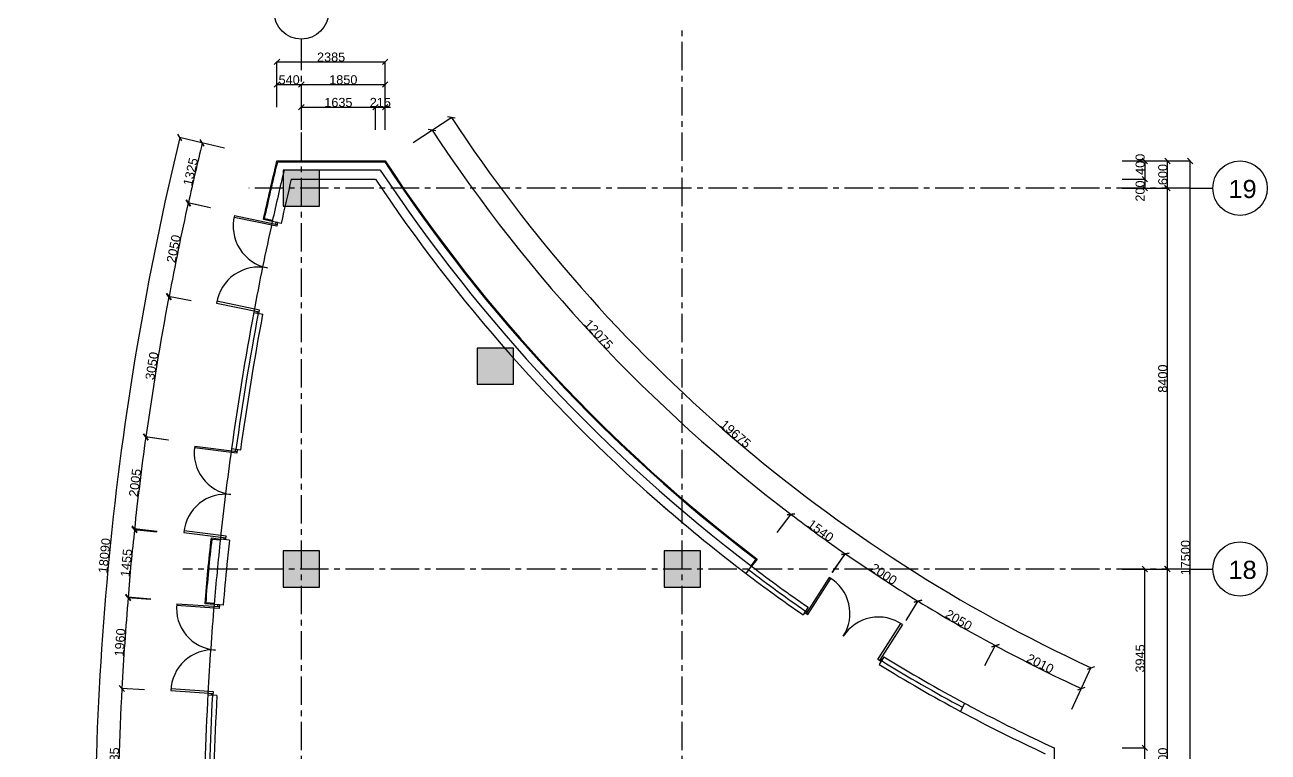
# Model space of a CAD drawing. Header units: inches. Extents: x -47015 to 48746, y -20711 to 28113.
# Drawn here: x -19599 to 7817, y -4452 to 11589 of the extents above; entities that cross this region are included whole.
import ezdxf

# ---------------------------------------------------------------- set-up
doc = ezdxf.new("R2010")
doc.units = ezdxf.units.IN
doc.header["$MEASUREMENT"] = 0
doc.linetypes.add('CENTER', pattern=[2, 1.25, -0.25, 0.25, -0.25])
for name, color, linetype in [('DIM', 3, 'Continuous'), ('DIM TEXT', 7, 'Continuous'), ('WALL', 255, 'Continuous'), ('WINDOW', 5, 'Continuous'), ('轴线', 10, 'CENTER')]:
    doc.layers.add(name, color=color, linetype=linetype)
doc.styles.get("Standard").update_dxf_attribs({"font": 'arial.ttf'})
doc.dimstyles.new('DIM-200MM', dxfattribs={"dimtxt": 200, "dimasz": 120, "dimexe": 10, "dimexo": 10, "dimgap": 0.7, "dimtad": 1, "dimdec": 0, "dimrnd": 5, "dimzin": 1, "dimdsep": 46, "dimtxsty": 'Standard', "dimblk": 'OBLIQUE', "dimcen": 0.5, "dimdle": 1, "dimclrd": 256, "dimclre": 256, "dimclrt": 7, "dimaunit": 1, "dimadec": 0, "dimazin": 0, "dimtfac": 1, "dimtdec": 0, "dimtix": 1, "dimtmove": 2, "dimatfit": 3, "dimfxl": 0, "dimtolj": 1, "dimtzin": 1, "dimarcsym": 0})

# ---------------------------------------------------------------- blocks, each defined once
blk = doc.blocks.new('南区-墙-1F$0$DOOR_C01')
for p, q in [((-0.48, 0.46), (-0.48, -0.01)), ((-0.46, -0.01), (-0.46, 0.46)), ((0.46, -0.01), (0.46, 0.46)), ((0.48, 0.46), (0.48, -0.01)), ((-0.5, -0.01), (-0.5, 0.01)), ((-0.5, 0.01), (-0.48, 0.01)), ((0.5, 0.01), (0.48, 0.01)), ((0.5, -0.01), (0.5, 0.01)), ((-0.5, -0.01), (-0.46, -0.01)), ((0.5, -0.01), (0.46, -0.01))]:
    blk.add_line(p, q)
for centre, start, end in [((-0.46, 0), 0, 92.4919), ((0.46, 0), 87.5081, 180)]:
    blk.add_arc(centre, 0.46, start, end)
blk = doc.blocks.new('_Oblique')
at = {"color": 0, "linetype": 'ByBlock', "lineweight": -2}
blk.add_line((-0.5, -0.5), (0.5, 0.5), dxfattribs=at)
blk = doc.blocks.new('*D143')
at = {"layer": 'DEFPOINTS', "color": 0, "transparency": 16777216}
for p in [(3098, -4358), (5098, -4358), (-5205, -6513)]:
    blk.add_point(p, dxfattribs=at)
at = {"layer": 'DIM', "lineweight": -2, "transparency": 16777216}
for p, q in [((4598, -4358), (5108, -4358)), ((5098, -6514), (5098, -4357)), ((4598, -6513), (5108, -6513))]:
    blk.add_line(p, q, dxfattribs=at)
at = {"layer": 'DIM', "lineweight": -2, "transparency": 16777216, "xscale": 120, "yscale": 120, "zscale": 120}
for p, rotation in [((5098, -4358), 90), ((5098, -6513), 270)]:
    blk.add_blockref('_Oblique', p, dxfattribs=dict(at, rotation=rotation))
at = {"layer": 'DIM', "color": 7, "transparency": 16777216, "insert": (4995, -5435), "char_height": 200, "attachment_point": 5, "rotation": 90}
blk.add_mtext('\\A1;2155', dxfattribs=at)
blk = doc.blocks.new('*D144')
at = {"layer": 'DEFPOINTS', "color": 0, "transparency": 16777216}
for p in [(2250, -413), (5098, -413), (3098, -4358)]:
    blk.add_point(p, dxfattribs=at)
at = {"layer": 'DIM', "lineweight": -2, "transparency": 16777216}
for p, q in [((4598, -413), (5108, -413)), ((5098, -4359), (5098, -412)), ((4598, -4358), (5108, -4358))]:
    blk.add_line(p, q, dxfattribs=at)
at = {"layer": 'DIM', "lineweight": -2, "transparency": 16777216, "xscale": 120, "yscale": 120, "zscale": 120}
for p, rotation in [((5098, -413), 90), ((5098, -4358), 270)]:
    blk.add_blockref('_Oblique', p, dxfattribs=dict(at, rotation=rotation))
at = {"layer": 'DIM', "color": 7, "transparency": 16777216, "insert": (4995, -2385), "char_height": 200, "attachment_point": 5, "rotation": 90}
blk.add_mtext('\\A1;3945', dxfattribs=at)
blk = doc.blocks.new('*D145')
at = {"layer": 'DEFPOINTS', "color": 0, "transparency": 16777216}
for p in [(170, -413), (5598, -413), (-5252, -8913)]:
    blk.add_point(p, dxfattribs=at)
at = {"layer": 'DIM', "lineweight": -2, "transparency": 16777216}
for p, q in [((5098, -413), (5608, -413)), ((5598, -8914), (5598, -412)), ((5098, -8913), (5608, -8913))]:
    blk.add_line(p, q, dxfattribs=at)
at = {"layer": 'DIM', "lineweight": -2, "transparency": 16777216, "xscale": 120, "yscale": 120, "zscale": 120}
for p, rotation in [((5598, -413), 90), ((5598, -8913), 270)]:
    blk.add_blockref('_Oblique', p, dxfattribs=dict(at, rotation=rotation))
at = {"layer": 'DIM', "color": 7, "transparency": 16777216, "insert": (5495, -4663), "char_height": 200, "attachment_point": 5, "rotation": 90}
blk.add_mtext('\\A1;8500', dxfattribs=at)
blk = doc.blocks.new('*D146')
at = {"layer": 'DEFPOINTS', "color": 0, "transparency": 16777216}
for p in [(-5102, 7987), (5598, 7987), (-47015, -413)]:
    blk.add_point(p, dxfattribs=at)
at = {"layer": 'DIM', "lineweight": -2, "transparency": 16777216}
for p, q in [((5098, 7987), (5608, 7987)), ((5598, -414), (5598, 7988)), ((5098, -413), (5608, -413))]:
    blk.add_line(p, q, dxfattribs=at)
at = {"layer": 'DIM', "lineweight": -2, "transparency": 16777216, "xscale": 120, "yscale": 120, "zscale": 120}
for p, rotation in [((5598, 7987), 90), ((5598, -413), 270)]:
    blk.add_blockref('_Oblique', p, dxfattribs=dict(at, rotation=rotation))
at = {"layer": 'DIM', "color": 7, "transparency": 16777216, "insert": (5495, 3787), "char_height": 200, "attachment_point": 5, "rotation": 90}
blk.add_mtext('\\A1;8400', dxfattribs=at)
blk = doc.blocks.new('*D149')
at = {"layer": 'DEFPOINTS', "color": 0, "transparency": 16777216}
for p in [(-11653, 8587), (6098, 8587), (-5252, -8913)]:
    blk.add_point(p, dxfattribs=at)
at = {"layer": 'DIM', "lineweight": -2, "transparency": 16777216}
for p, q in [((5598, 8587), (6108, 8587)), ((6098, -8914), (6098, 8588)), ((5598, -8913), (6108, -8913))]:
    blk.add_line(p, q, dxfattribs=at)
at = {"layer": 'DIM', "lineweight": -2, "transparency": 16777216, "xscale": 120, "yscale": 120, "zscale": 120}
for p, rotation in [((6098, 8587), 90), ((6098, -8913), 270)]:
    blk.add_blockref('_Oblique', p, dxfattribs=dict(at, rotation=rotation))
at = {"layer": 'DIM', "color": 7, "transparency": 16777216, "insert": (5995, -163), "char_height": 200, "attachment_point": 5, "rotation": 90}
blk.add_mtext('\\A1;17500', dxfattribs=at)
blk = doc.blocks.new('*D151')
at = {"layer": 'DEFPOINTS', "color": 0, "transparency": 16777216}
for p in [(-12604, 8587), (-12604, 8187), (5098, 8187)]:
    blk.add_point(p, dxfattribs=at)
at = {"layer": 'DIM', "lineweight": -2, "transparency": 16777216}
for p, q in [((4598, 8587), (5108, 8587)), ((5098, 8588), (5098, 8186)), ((4598, 8187), (5108, 8187))]:
    blk.add_line(p, q, dxfattribs=at)
at = {"layer": 'DIM', "lineweight": -2, "transparency": 16777216, "xscale": 120, "yscale": 120, "zscale": 120}
for p, rotation in [((5098, 8587), 90), ((5098, 8187), 270)]:
    blk.add_blockref('_Oblique', p, dxfattribs=dict(at, rotation=rotation))
at = {"layer": 'DIM', "color": 7, "transparency": 16777216, "insert": (4995, 8513), "char_height": 200, "attachment_point": 5, "rotation": 90}
blk.add_mtext('\\A1;400', dxfattribs=at)
blk = doc.blocks.new('*D152')
at = {"layer": 'DEFPOINTS', "color": 0, "transparency": 16777216}
for p in [(-12276, 8187), (-12276, 7987), (5098, 7987)]:
    blk.add_point(p, dxfattribs=at)
at = {"layer": 'DIM', "lineweight": -2, "transparency": 16777216}
for p, q in [((4598, 8187), (5108, 8187)), ((4598, 7987), (5108, 7987)), ((5098, 8188), (5098, 7986))]:
    blk.add_line(p, q, dxfattribs=at)
at = {"layer": 'DIM', "lineweight": -2, "transparency": 16777216, "xscale": 120, "yscale": 120, "zscale": 120}
for p, rotation in [((5098, 8187), 90), ((5098, 7987), 270)]:
    blk.add_blockref('_Oblique', p, dxfattribs=dict(at, rotation=rotation))
at = {"layer": 'DIM', "color": 7, "transparency": 16777216, "insert": (4995, 7924), "char_height": 200, "attachment_point": 5, "rotation": 90}
blk.add_mtext('\\A1;200', dxfattribs=at)
blk = doc.blocks.new('*D153')
at = {"layer": 'DEFPOINTS', "color": 0, "transparency": 16777216}
for p in [(-12331, 8587), (5598, 8587), (-12276, 7987)]:
    blk.add_point(p, dxfattribs=at)
at = {"layer": 'DIM', "lineweight": -2, "transparency": 16777216}
for p, q in [((5098, 8587), (5608, 8587)), ((5598, 7986), (5598, 8588)), ((5098, 7987), (5608, 7987))]:
    blk.add_line(p, q, dxfattribs=at)
at = {"layer": 'DIM', "lineweight": -2, "transparency": 16777216, "xscale": 120, "yscale": 120, "zscale": 120}
for p, rotation in [((5598, 8587), 90), ((5598, 7987), 270)]:
    blk.add_blockref('_Oblique', p, dxfattribs=dict(at, rotation=rotation))
at = {"layer": 'DIM', "color": 7, "transparency": 16777216, "insert": (5495, 8287), "char_height": 200, "attachment_point": 5, "rotation": 90}
blk.add_mtext('\\A1;600', dxfattribs=at)
blk = doc.blocks.new('*D154')
at = {"layer": 'DEFPOINTS', "color": 0, "transparency": 16777216}
for p in [(2380, 7987), (5595, 7987), (-16, -413)]:
    blk.add_point(p, dxfattribs=at)
at = {"layer": 'DIM', "lineweight": -2, "transparency": 16777216}
for p, q in [((5095, 7987), (5605, 7987)), ((5595, -414), (5595, 7988)), ((5095, -413), (5605, -413))]:
    blk.add_line(p, q, dxfattribs=at)
at = {"layer": 'DIM', "lineweight": -2, "transparency": 16777216, "xscale": 120, "yscale": 120, "zscale": 120}
for p, rotation in [((5595, 7987), 90), ((5595, -413), 270)]:
    blk.add_blockref('_Oblique', p, dxfattribs=dict(at, rotation=rotation))
at = {"layer": 'DIM', "color": 7, "transparency": 16777216, "insert": (5493, 3787), "char_height": 200, "attachment_point": 5, "rotation": 90}
blk.add_mtext('\\A1;8400', dxfattribs=at)
blk = doc.blocks.new('*D155')
at = {"layer": 'DEFPOINTS', "color": 0, "transparency": 16777216}
for p in [(-13502, 10274), (-14039, 8587), (-13502, 8587)]:
    blk.add_point(p, dxfattribs=at)
at = {"layer": 'DIM', "lineweight": -2, "transparency": 16777216}
for p, q in [((-14040, 10274), (-13501, 10274)), ((-14039, 9774), (-14039, 10284)), ((-13502, 9774), (-13502, 10284))]:
    blk.add_line(p, q, dxfattribs=at)
at = {"layer": 'DIM', "lineweight": -2, "transparency": 16777216, "xscale": 120, "yscale": 120, "zscale": 120, "rotation": 180}
blk.add_blockref('_Oblique', (-14039, 10274), dxfattribs=at)
at = {"layer": 'DIM', "lineweight": -2, "transparency": 16777216, "xscale": 120, "yscale": 120, "zscale": 120}
blk.add_blockref('_Oblique', (-13502, 10274), dxfattribs=at)
at = {"layer": 'DIM', "color": 7, "transparency": 16777216, "insert": (-13771, 10377), "char_height": 200, "attachment_point": 5}
blk.add_mtext('\\A1;540', dxfattribs=at)
blk = doc.blocks.new('*D156')
at = {"layer": 'DEFPOINTS', "color": 0, "transparency": 16777216}
for p in [(-11868, 9774), (-13502, 8587), (-11868, 8187)]:
    blk.add_point(p, dxfattribs=at)
at = {"layer": 'DIM', "lineweight": -2, "transparency": 16777216}
for p, q in [((-13503, 9774), (-11867, 9774)), ((-13502, 9274), (-13502, 9784)), ((-11868, 9274), (-11868, 9784))]:
    blk.add_line(p, q, dxfattribs=at)
at = {"layer": 'DIM', "lineweight": -2, "transparency": 16777216, "xscale": 120, "yscale": 120, "zscale": 120, "rotation": 180}
blk.add_blockref('_Oblique', (-13502, 9774), dxfattribs=at)
at = {"layer": 'DIM', "lineweight": -2, "transparency": 16777216, "xscale": 120, "yscale": 120, "zscale": 120}
blk.add_blockref('_Oblique', (-11868, 9774), dxfattribs=at)
at = {"layer": 'DIM', "color": 7, "transparency": 16777216, "insert": (-12685, 9877), "char_height": 200, "attachment_point": 5}
blk.add_mtext('\\A1;1635', dxfattribs=at)
blk = doc.blocks.new('*D157')
at = {"layer": 'DEFPOINTS', "color": 0, "transparency": 16777216}
for p in [(-11653, 9774), (-11653, 8587), (-11868, 8187)]:
    blk.add_point(p, dxfattribs=at)
at = {"layer": 'DIM', "lineweight": -2, "transparency": 16777216}
for p, q in [((-11868, 9774), (-11988, 9774)), ((-11868, 9274), (-11868, 9784)), ((-11868, 9774), (-11653, 9774)), ((-11653, 9274), (-11653, 9784)), ((-11653, 9774), (-11533, 9774))]:
    blk.add_line(p, q, dxfattribs=at)
at = {"layer": 'DIM', "lineweight": -2, "transparency": 16777216, "xscale": 120, "yscale": 120, "zscale": 120}
blk.add_blockref('_Oblique', (-11868, 9774), dxfattribs=at)
at = {"layer": 'DIM', "lineweight": -2, "transparency": 16777216, "xscale": 120, "yscale": 120, "zscale": 120, "rotation": 180}
blk.add_blockref('_Oblique', (-11653, 9774), dxfattribs=at)
at = {"layer": 'DIM', "color": 7, "transparency": 16777216, "insert": (-11760, 9877), "char_height": 200, "attachment_point": 5}
blk.add_mtext('\\A1;215', dxfattribs=at)
blk = doc.blocks.new('*D158')
at = {"layer": 'DEFPOINTS', "color": 0, "transparency": 16777216}
for p in [(-11653, 10274), (-13502, 8587), (-11653, 8587)]:
    blk.add_point(p, dxfattribs=at)
at = {"layer": 'DIM', "lineweight": -2, "transparency": 16777216}
for p, q in [((-13503, 10274), (-11652, 10274)), ((-13502, 9774), (-13502, 10284)), ((-11653, 9774), (-11653, 10284))]:
    blk.add_line(p, q, dxfattribs=at)
at = {"layer": 'DIM', "lineweight": -2, "transparency": 16777216, "xscale": 120, "yscale": 120, "zscale": 120, "rotation": 180}
blk.add_blockref('_Oblique', (-13502, 10274), dxfattribs=at)
at = {"layer": 'DIM', "lineweight": -2, "transparency": 16777216, "xscale": 120, "yscale": 120, "zscale": 120}
blk.add_blockref('_Oblique', (-11653, 10274), dxfattribs=at)
at = {"layer": 'DIM', "color": 7, "transparency": 16777216, "insert": (-12577, 10377), "char_height": 200, "attachment_point": 5}
blk.add_mtext('\\A1;1850', dxfattribs=at)
blk = doc.blocks.new('*D159')
at = {"layer": 'DEFPOINTS', "color": 0, "transparency": 16777216}
for p in [(-11653, 10774), (-14039, 8587), (-11653, 8587)]:
    blk.add_point(p, dxfattribs=at)
at = {"layer": 'DIM', "lineweight": -2, "transparency": 16777216}
for p, q in [((-14040, 10774), (-11652, 10774)), ((-14039, 10274), (-14039, 10784)), ((-11653, 10274), (-11653, 10784))]:
    blk.add_line(p, q, dxfattribs=at)
at = {"layer": 'DIM', "lineweight": -2, "transparency": 16777216, "xscale": 120, "yscale": 120, "zscale": 120, "rotation": 180}
blk.add_blockref('_Oblique', (-14039, 10774), dxfattribs=at)
at = {"layer": 'DIM', "lineweight": -2, "transparency": 16777216, "xscale": 120, "yscale": 120, "zscale": 120}
blk.add_blockref('_Oblique', (-11653, 10774), dxfattribs=at)
at = {"layer": 'DIM', "color": 7, "transparency": 16777216, "insert": (-12846, 10877), "char_height": 200, "attachment_point": 5}
blk.add_mtext('\\A1;2385', dxfattribs=at)
blk = doc.blocks.new('*D160')
at = {"layer": 'DEFPOINTS', "color": 0, "transparency": 16777216}
for p in [(18055, 28113), (-11653, 8587), (-8307, 6149), (-3452, -193)]:
    blk.add_point(p, dxfattribs=at)
at = {"layer": 'DIM', "lineweight": -2, "transparency": 16777216}
for p, q in [((-11037, 8992), (-10610, 9273)), ((-3006, 394), (-2698, 800))]:
    blk.add_line(p, q, dxfattribs=at)
blk.add_arc((18055, 28113), 34312, 213.3151, 232.7723, dxfattribs=at)
at = {"layer": 'DIM', "lineweight": -2, "transparency": 16777216, "xscale": 120, "yscale": 120, "zscale": 120}
for p, rotation in [((-10619, 9267), 123.3150715573039), ((-2704, 792), 322.7723399753385)]:
    blk.add_blockref('_Oblique', p, dxfattribs=dict(at, rotation=rotation))
at = {"layer": 'DIM', "color": 7, "transparency": 16777216, "insert": (-6947, 4763), "char_height": 200, "attachment_point": 5, "rotation": 313.0437}
blk.add_mtext('\\A1;12075', dxfattribs=at)
blk = doc.blocks.new('*D161')
at = {"layer": 'DEFPOINTS', "color": 0, "transparency": 16777216}
for p in [(18055, 28113), (-2309, 497), (-3573, -353), (-2327, -1258)]:
    blk.add_point(p, dxfattribs=at)
at = {"layer": 'DIM', "lineweight": -2, "transparency": 16777216}
for p, q in [((-3006, 394), (-2698, 800)), ((-1793, -488), (-1502, -69))]:
    blk.add_line(p, q, dxfattribs=at)
blk.add_arc((18055, 28113), 34313, 232.7723, 235.2412, dxfattribs=at)
at = {"layer": 'DIM', "lineweight": -2, "transparency": 16777216, "xscale": 120, "yscale": 120, "zscale": 120}
for p, rotation in [((-2704, 792), 142.7723399662451), ((-1508, -77), 325.2411955658038)]:
    blk.add_blockref('_Oblique', p, dxfattribs=dict(at, rotation=rotation))
at = {"layer": 'DIM', "color": 7, "transparency": 16777216, "insert": (-2050, 434), "char_height": 200, "attachment_point": 5, "rotation": 324.0068}
blk.add_mtext('\\A1;1540', dxfattribs=at)
blk = doc.blocks.new('*D162')
at = {"layer": 'DEFPOINTS', "color": 0, "transparency": 16777216}
for p in [(18055, 28113), (-979, -435), (-2327, -1258), (-657, -2349)]:
    blk.add_point(p, dxfattribs=at)
at = {"layer": 'DIM', "lineweight": -2, "transparency": 16777216}
for p, q in [((-1792, -487), (-1501, -68)), ((-166, -1549), (101, -1115))]:
    blk.add_line(p, q, dxfattribs=at)
blk.add_arc((18055, 28113), 34311, 235.2412, 238.4383, dxfattribs=at)
at = {"layer": 'DIM', "lineweight": -2, "transparency": 16777216, "xscale": 120, "yscale": 120, "zscale": 120}
for p, rotation in [((-1507, -76), 145.2411955653887), ((96, -1123), 328.4382774588075)]:
    blk.add_blockref('_Oblique', p, dxfattribs=dict(at, rotation=rotation))
at = {"layer": 'DIM', "color": 7, "transparency": 16777216, "insert": (-657, -525), "char_height": 200, "attachment_point": 5, "rotation": 326.8397}
blk.add_mtext('\\A1;2000', dxfattribs=at)
blk = doc.blocks.new('*D163')
at = {"layer": 'DEFPOINTS', "color": 0, "transparency": 16777216}
for p in [(18055, 28113), (660, -1459), (-657, -2349), (1121, -3372)]:
    blk.add_point(p, dxfattribs=at)
at = {"layer": 'DIM', "lineweight": -2, "transparency": 16777216}
for p, q in [((-165, -1547), (102, -1112)), ((1567, -2543), (1808, -2094))]:
    blk.add_line(p, q, dxfattribs=at)
blk.add_arc((18055, 28113), 34309, 238.4383, 241.7271, dxfattribs=at)
at = {"layer": 'DIM', "lineweight": -2, "transparency": 16777216, "xscale": 120, "yscale": 120, "zscale": 120}
for p, rotation in [((97, -1121), 148.4382774596543), ((1804, -2103), 331.7271390842036)]:
    blk.add_blockref('_Oblique', p, dxfattribs=dict(at, rotation=rotation))
at = {"layer": 'DIM', "color": 7, "transparency": 16777216, "insert": (995, -1535), "char_height": 200, "attachment_point": 5, "rotation": 330.0827}
blk.add_mtext('\\A1;2050', dxfattribs=at)
blk = doc.blocks.new('*D164')
at = {"layer": 'DEFPOINTS', "color": 0, "transparency": 16777216}
for p in [(18055, 28113), (2429, -2432), (1121, -3372), (3098, -4358)]:
    blk.add_point(p, dxfattribs=at)
at = {"layer": 'DIM', "lineweight": -2, "transparency": 16777216}
for p, q in [((1567, -2544), (1808, -2095)), ((3492, -3504), (3705, -3041))]:
    blk.add_line(p, q, dxfattribs=at)
blk.add_arc((18055, 28113), 34310, 241.7271, 245.2684, dxfattribs=at)
at = {"layer": 'DIM', "lineweight": -2, "transparency": 16777216, "xscale": 120, "yscale": 120, "zscale": 120}
for p, rotation in [((1803, -2104), 151.7271390844214), ((3701, -3050), 335.2684262157508)]:
    blk.add_blockref('_Oblique', p, dxfattribs=dict(at, rotation=rotation))
at = {"layer": 'DIM', "color": 7, "transparency": 16777216, "insert": (2791, -2499), "char_height": 200, "attachment_point": 5, "rotation": 333.4978}
blk.add_mtext('\\A1;2010', dxfattribs=at)
blk = doc.blocks.new('*D165')
at = {"layer": 'DEFPOINTS', "color": 0, "transparency": 16777216}
for p in [(18055, 28113), (-11653, 8587), (-6275, 4646), (3098, -4358)]:
    blk.add_point(p, dxfattribs=at)
at = {"layer": 'DIM', "lineweight": -2, "transparency": 16777216}
for p, q in [((-10611, 9272), (-10185, 9552)), ((3704, -3044), (3917, -2581))]:
    blk.add_line(p, q, dxfattribs=at)
blk.add_arc((18055, 28113), 33803, 213.3151, 245.2684, dxfattribs=at)
at = {"layer": 'DIM', "lineweight": -2, "transparency": 16777216, "xscale": 120, "yscale": 120, "zscale": 120}
for p, rotation in [((-10193, 9547), 123.3150715573039), ((3913, -2590), 335.2684262096799)]:
    blk.add_blockref('_Oblique', p, dxfattribs=dict(at, rotation=rotation))
at = {"layer": 'DIM', "color": 7, "transparency": 16777216, "insert": (-3925, 2567), "char_height": 200, "attachment_point": 5, "rotation": 319.2917}
blk.add_mtext('\\A1;19675', dxfattribs=at)
blk = doc.blocks.new('*D166')
at = {"layer": 'DEFPOINTS', "color": 0, "transparency": 16777216}
for p in [(-15561, -3150), (-17509, -4123), (-15653, -6284), (48746, -6617)]:
    blk.add_point(p, dxfattribs=at)
at = {"layer": 'DIM', "lineweight": -2, "transparency": 16777216}
for p, q in [((-16961, -3075), (-17470, -3047)), ((-17055, -6277), (-17565, -6274))]:
    blk.add_line(p, q, dxfattribs=at)
blk.add_arc((48746, -6617), 66302, 176.91392, 179.7033, dxfattribs=at)
at = {"layer": 'DIM', "lineweight": -2, "transparency": 16777216, "xscale": 120, "yscale": 120, "zscale": 120}
for p, rotation in [((-17460, -3048), 86.91391612797072), ((-17555, -6274), 269.7032981967174)]:
    blk.add_blockref('_Oblique', p, dxfattribs=dict(at, rotation=rotation))
at = {"layer": 'DIM', "color": 7, "transparency": 16777216, "insert": (-17630, -4657), "char_height": 200, "attachment_point": 5, "rotation": 88.3086}
blk.add_mtext('\\A1;3135', dxfattribs=at)
blk = doc.blocks.new('*D167')
at = {"layer": 'DEFPOINTS', "color": 0, "transparency": 16777216}
for p in [(-15425, -1194), (-17373, -1704), (-15561, -3150), (48746, -6617)]:
    blk.add_point(p, dxfattribs=at)
at = {"layer": 'DIM', "lineweight": -2, "transparency": 16777216}
for p, q in [((-16822, -1076), (-17330, -1033)), ((-16960, -3075), (-17469, -3047))]:
    blk.add_line(p, q, dxfattribs=at)
blk.add_arc((48746, -6617), 66301, 175.16883, 176.91392, dxfattribs=at)
at = {"layer": 'DIM', "lineweight": -2, "transparency": 16777216, "xscale": 120, "yscale": 120, "zscale": 120}
for p, rotation in [((-17320, -1033), 85.16882968854628), ((-17459, -3048), 266.9139161279707)]:
    blk.add_blockref('_Oblique', p, dxfattribs=dict(at, rotation=rotation))
at = {"layer": 'DIM', "color": 7, "transparency": 16777216, "insert": (-17500, -2033), "char_height": 200, "attachment_point": 5, "rotation": 86.0414}
blk.add_mtext('\\A1;1960', dxfattribs=at)
blk = doc.blocks.new('*D168')
at = {"layer": 'DEFPOINTS', "color": 0, "transparency": 16777216}
for p in [(-15485, 271), (-17234, -35), (-15625, -1177), (18038, -3705)]:
    blk.add_point(p, dxfattribs=at)
at = {"layer": 'DIM', "lineweight": -2, "transparency": 16777216}
for p, q in [((-16681, 413), (-17187, 473)), ((-16826, -1087), (-17334, -1049))]:
    blk.add_line(p, q, dxfattribs=at)
blk.add_arc((18038, -3705), 35462, 173.2352, 175.7056, dxfattribs=at)
at = {"layer": 'DIM', "lineweight": -2, "transparency": 16777216, "xscale": 120, "yscale": 120, "zscale": 120}
for p, rotation in [((-17177, 472), 83.23523750370738), ((-17325, -1050), 265.7055602735483)]:
    blk.add_blockref('_Oblique', p, dxfattribs=dict(at, rotation=rotation))
at = {"layer": 'DIM', "color": 7, "transparency": 16777216, "insert": (-17361, -278), "char_height": 200, "attachment_point": 5, "rotation": 84.4704}
blk.add_mtext('\\A1;1455', dxfattribs=at)
blk = doc.blocks.new('*D169')
at = {"layer": 'DEFPOINTS', "color": 0, "transparency": 16777216}
for p in [(-15043, 2237), (-17024, 1818), (-15287, 249), (48746, -6617)]:
    blk.add_point(p, dxfattribs=at)
at = {"layer": 'DIM', "lineweight": -2, "transparency": 16777216}
for p, q in [((-16438, 2430), (-16943, 2501)), ((-16688, 399), (-17195, 453))]:
    blk.add_line(p, q, dxfattribs=at)
blk.add_arc((48746, -6617), 66308, 172.0976, 173.87951, dxfattribs=at)
at = {"layer": 'DIM', "lineweight": -2, "transparency": 16777216, "xscale": 120, "yscale": 120, "zscale": 120}
for p, rotation in [((-16933, 2499), 82.09759519445625), ((-17185, 452), 263.8795121644026)]:
    blk.add_blockref('_Oblique', p, dxfattribs=dict(at, rotation=rotation))
at = {"layer": 'DIM', "color": 7, "transparency": 16777216, "insert": (-17169, 1489), "char_height": 200, "attachment_point": 5, "rotation": 82.9886}
blk.add_mtext('\\A1;2005', dxfattribs=at)
blk = doc.blocks.new('*D170')
at = {"layer": 'DEFPOINTS', "color": 0, "transparency": 16777216}
for p in [(-14552, 5244), (-16609, 4566), (-15043, 2237), (48746, -6617)]:
    blk.add_point(p, dxfattribs=at)
at = {"layer": 'DIM', "lineweight": -2, "transparency": 16777216}
for p, q in [((-15933, 5503), (-16434, 5597)), ((-16434, 2430), (-16939, 2500))]:
    blk.add_line(p, q, dxfattribs=at)
blk.add_arc((48746, -6617), 66305, 169.38623, 172.0976, dxfattribs=at)
at = {"layer": 'DIM', "lineweight": -2, "transparency": 16777216, "xscale": 120, "yscale": 120, "zscale": 120}
for p, rotation in [((-16425, 5595), 79.3862285643249), ((-16929, 2499), 262.0975951944559)]:
    blk.add_blockref('_Oblique', p, dxfattribs=dict(at, rotation=rotation))
at = {"layer": 'DIM', "color": 7, "transparency": 16777216, "insert": (-16797, 4066), "char_height": 200, "attachment_point": 5, "rotation": 80.7419}
blk.add_mtext('\\A1;3050', dxfattribs=at)
blk = doc.blocks.new('*D171')
at = {"layer": 'DEFPOINTS', "color": 0, "transparency": 16777216}
for p in [(-14143, 7253), (-16146, 6974), (-14552, 5244), (48746, -6617)]:
    blk.add_point(p, dxfattribs=at)
at = {"layer": 'DIM', "lineweight": -2, "transparency": 16777216}
for p, q in [((-15510, 7554), (-16008, 7664)), ((-15928, 5502), (-16430, 5596))]:
    blk.add_line(p, q, dxfattribs=at)
blk.add_arc((48746, -6617), 66300, 167.56233, 169.38623, dxfattribs=at)
at = {"layer": 'DIM', "lineweight": -2, "transparency": 16777216, "xscale": 120, "yscale": 120, "zscale": 120}
for p, rotation in [((-15998, 7662), 77.56232895136259), ((-16420, 5594), 259.3862285643236)]:
    blk.add_blockref('_Oblique', p, dxfattribs=dict(at, rotation=rotation))
at = {"layer": 'DIM', "color": 7, "transparency": 16777216, "insert": (-16318, 6650), "char_height": 200, "attachment_point": 5, "rotation": 78.4743}
blk.add_mtext('\\A1;2050', dxfattribs=at)
blk = doc.blocks.new('*D172')
at = {"layer": 'DEFPOINTS', "color": 0, "transparency": 16777216}
for p in [(-15792, 8545), (-14039, 8587), (-14338, 7296), (48746, -6617)]:
    blk.add_point(p, dxfattribs=at)
at = {"layer": 'DIM', "lineweight": -2, "transparency": 16777216}
for p, q in [((-15200, 8869), (-15696, 8989)), ((-15505, 7553), (-16003, 7663))]:
    blk.add_line(p, q, dxfattribs=at)
blk.add_arc((48746, -6617), 66295, 166.38673, 167.56233, dxfattribs=at)
at = {"layer": 'DIM', "lineweight": -2, "transparency": 16777216, "xscale": 120, "yscale": 120, "zscale": 120}
for p, rotation in [((-15686, 8986), 76.38673102454499), ((-15993, 7661), 257.5623289376118)]:
    blk.add_blockref('_Oblique', p, dxfattribs=dict(at, rotation=rotation))
at = {"layer": 'DIM', "color": 7, "transparency": 16777216, "insert": (-15943, 8348), "char_height": 200, "attachment_point": 5, "rotation": 76.9745}
blk.add_mtext('\\A1;1325', dxfattribs=at)
blk = doc.blocks.new('*D173')
at = {"layer": 'DEFPOINTS', "color": 0, "transparency": 16777216}
for p in [(-14039, 8587), (-17365, 2973), (48746, -6617), (-15796, -9395)]:
    blk.add_point(p, dxfattribs=at)
at = {"layer": 'DIM', "lineweight": -2, "transparency": 16777216}
for p, q in [((-15694, 8988), (-16190, 9108)), ((-17495, -9468), (-18005, -9490))]:
    blk.add_line(p, q, dxfattribs=at)
blk.add_arc((48746, -6617), 66802, 166.38673, 182.46451, dxfattribs=at)
at = {"layer": 'DIM', "lineweight": -2, "transparency": 16777216, "xscale": 120, "yscale": 120, "zscale": 120}
for p, rotation in [((-16180, 9106), 76.38673102454499), ((-17995, -9490), 272.4645122169035)]:
    blk.add_blockref('_Oblique', p, dxfattribs=dict(at, rotation=rotation))
at = {"layer": 'DIM', "color": 7, "transparency": 16777216, "insert": (-17843, -118), "char_height": 200, "attachment_point": 5, "rotation": 84.4256}
blk.add_mtext('\\A1;18090', dxfattribs=at)

msp = doc.modelspace()

# ---------------------------------------------------------------- hatches: boundary and pattern name
at = {"layer": 'WALL'}
for points in [[(-13903, 8387.4), (-13903, 7587.4), (-13103, 7587.4), (-13103, 8387.4)], [(-9623.6, 4461.1), (-9623.6, 3661.1), (-8823.6, 3661.1), (-8823.6, 4461.1)], [(-13903, -12.6), (-13903, -812.6), (-13103, -812.6), (-13103, -12.6)], [(-5503, -12.6), (-5503, -812.6), (-4703, -812.6), (-4703, -12.6)]]:
    msp.add_hatch(color=256, dxfattribs=at).paths.add_polyline_path(points)

# ---------------------------------------------------------------- linework, layer by layer
at = {"layer": 'DIM'}
for p, q in [((-13501.8, 10774.3), (-13501.8, 11274.3)), ((6098.2, 7987.4), (6598.2, 7987.4)), ((6098.2, -412.6), (6598.2, -412.6))]:
    msp.add_line(p, q, dxfattribs=at)
for centre in [(-13501.8, 11874.3), (7198.2, 7987.4), (7198.2, -412.6)]:
    msp.add_circle(centre, 600, dxfattribs=at)
at = {"layer": 'WALL'}
for p, q in [((-11760.6, 8387.4), (-13881.9, 8387.4)), ((-13724, 8187.4), (-11867.9, 8187.4)), ((-13947.6, 7209.9), (-14142.9, 7253)), ((-15088.4, 226.5), (-15287.2, 249)), ((-3694.3, -511.8), (-3573.3, -352.5)), ((-15226.1, -1209.8), (-15425.5, -1193.6)), ((1121.1, -3372.1), (1033.2, -3551.9)), ((3098.2, -4358), (3098.2, -6812.6))]:
    msp.add_line(p, q, dxfattribs=at)
for points in [[(-14142.9, 7253), (-14338.2, 7296, -0.0051296), (-14039.4, 8587.4), (-11652.9, 8587.4, 0.0851029), (-3452.3, -193.3), (-3573.3, -352.5)], [(-14138.6, 7272.5), (-14314.3, 7311.3, -0.0049912), (-14023.7, 8567.4), (-11663.7, 8567.4, 0.084885), (-3480.3, -197.1), (-3589.2, -340.4)], [(-15425.8, -1193.5), (-15625.1, -1177.3, -0.0107792), (-15484.9, 271.3), (-15286.1, 248.8)], [(-15424.2, -1173.6), (-15603.6, -1159, -0.0106491), (-15467.3, 249.2), (-15288.4, 229)], [(1121.1, -3372.1, 0.0013995), (1297.7, -3466.4, 0.0140532), (3098.2, -4358)]]:
    msp.add_lwpolyline(points, format="xyb", dxfattribs=at)
for points in [[(-13903, 8387.4), (-13903, 7587.4), (-13103, 7587.4), (-13103, 8387.4)], [(-13903, 8387.4), (-13903, 7587.4), (-13103, 7587.4), (-13103, 8387.4)], [(-9623.6, 4461.1), (-9623.6, 3661.1), (-8823.6, 3661.1), (-8823.6, 4461.1)], [(-9623.6, 4461.1), (-9623.6, 3661.1), (-8823.6, 3661.1), (-8823.6, 4461.1)], [(-13903, -12.6), (-13903, -812.6), (-13103, -812.6), (-13103, -12.6)], [(-13903, -12.6), (-13903, -812.6), (-13103, -812.6), (-13103, -12.6)], [(-5503, -12.6), (-5503, -812.6), (-4703, -812.6), (-4703, -12.6)], [(-5503, -12.6), (-5503, -812.6), (-4703, -812.6), (-4703, -12.6)]]:
    msp.add_lwpolyline(points, close=True, dxfattribs=at)
for centre, radius, start, end in [((48745.7, -6617.3), 64400, 166.526679, 167.562329), ((18054.9, 28113), 35750, 213.48814, 232.77234), ((48745.7, -6617.3), 64200, 166.667417, 167.562329), ((18054.9, 28113), 35950, 213.65963, 229.22264), ((18054.9, 28113), 35950, 229.00409, 232.77234), ((48745.7, -6617.3), 64400, 173.879512, 175.16883), ((48745.7, -6617.3), 64200, 173.880504, 174.36422), ((48745.7, -6617.3), 64200, 174.36422, 175.168275), ((18054.9, 28113), 35950, 241.73952, 245.06414)]:
    msp.add_arc(centre, radius, start, end, dxfattribs=at)
at = {"layer": 'WINDOW'}
for p, q in [((-14552.5, 5244.3), (-14354.5, 5206.5)), ((-14844.7, 2208.8), (-15043.9, 2236.9)), ((-2327, -1257.8), (-2439.4, -1423.2)), ((-657.3, -2348.8), (-761.2, -2519.7)), ((-15363.4, -3202.3), (-15563.1, -3191.6))]:
    msp.add_line(p, q, dxfattribs=at)
for centre, radius, start, end in [((48745.7, -6617.3), 64400, 167.562329, 169.386229), ((48745.7, -6617.3), 64400, 169.386229, 172.097595), ((48745.7, -6617.3), 64300, 169.386558, 172.097816), ((48745.7, -6617.3), 64200, 169.386889, 172.098036), ((48745.7, -6617.3), 64400, 172.097595, 173.879512), ((18054.9, 28113), 35950, 232.77234, 235.24437), ((18054.9, 28113), 35850, 232.77234, 235.24279), ((18054.9, 28113), 35750, 232.77234, 235.2412), ((48745.7, -6617.3), 64400, 175.16883, 176.913916), ((18054.9, 28113), 35850, 238.43897, 241.73335), ((18054.9, 28113), 35750, 238.43828, 241.72714), ((18054.9, 28113), 35950, 238.43967, 241.73952), ((48745.7, -6617.3), 64400, 176.913916, 179.703298), ((48745.7, -6617.3), 64300, 176.950741, 179.703672), ((48745.7, -6617.3), 64200, 176.950741, 179.704047)]:
    msp.add_arc(centre, radius, start, end, dxfattribs=at)
at = {"layer": '轴线', "ltscale": 500}
for p, q in [((-5101.8, -11409), (-5101.8, 11528)), ((-13501.8, -11409), (-13501.8, 10774.3)), ((6098.2, 7987.4), (-14659.5, 7987.4)), ((6098.2, -412.6), (-16111.9, -412.6))]:
    msp.add_line(p, q, dxfattribs=at)

# ---------------------------------------------------------------- block references
at = {"layer": 'WINDOW'}
for p, xscale, yscale, zscale, rotation in [((-14251.9, 6227.5), 2050.000000000034, 2050.000000000034, 2050.000000000034, 78.36431782847869), ((-15060.2, 1229.6), 2000.000000000002, 2000.000000000002, 2000.000000000002, 82.75901922841676), ((-1550.4, -1893.5), 2000.000000000009, 2000.000000000009, 2000.000000000009, 327.2497395298801), ((-15396.1, -2199.2), 2000.000000000014, 2000.000000000014, 2000.000000000014, 86.14875182208824)]:
    msp.add_blockref('南区-墙-1F$0$DOOR_C01', p, dxfattribs=dict(at, xscale=xscale, yscale=yscale, zscale=zscale, rotation=rotation))

# ---------------------------------------------------------------- texts
at = {"layer": 'DIM TEXT', "char_height": 400, "attachment_point": 1}
for s, insert in [('19', (6943.2, 8169.3)), ('18', (6943.2, -230.7))]:
    msp.add_mtext_dynamic_manual_height_columns(s, width=10456.675, gutter_width=2, heights=[0], dxfattribs=dict(at, insert=insert))

# ---------------------------------------------------------------- dimensions: what is measured, and where the dimension line sits
at = {"layer": 'DIM'}
for base, center, p1, p2, text, picture, middle in [((-8306.5, 6148.8), (18054.9, 28113), (-11652.9, 8587.4), (-3452.3, -193.3), '12075', '*D160', (-6946.7, 4762.9)), ((-6274.9, 4645.7), (18054.9, 28113), (-11652.9, 8587.4), (3098.2, -4358), '19675', '*D165', (-3924.7, 2566.8)), ((-2309.2, 496.5), (18054.9, 28113), (-3573.3, -352.5), (-2327, -1257.8), '1540', '*D161', (-2049.9, 434.2)), ((-979.2, -434.9), (18054.9, 28113), (-2327, -1257.8), (-657.3, -2348.8), '2000', '*D162', (-656.7, -524.6)), ((659.6, -1459.1), (18054.9, 28113), (-657.3, -2348.8), (1121.1, -3372.1), '2050', '*D163', (994.6, -1535.1)), ((2429.3, -2432), (18054.9, 28113), (1121.1, -3372.1), (3098.2, -4358), '2010', '*D164', (2790.7, -2499.4)), ((-17364.7, 2972.9), (48745.7, -6617.3), (-14039.4, 8587.4), (-15796, -9395.2), '18090', '*D173', (-17843.1, -118.3)), ((-15791.6, 8545.2), (48745.7, -6617.3), (-14039.4, 8587.4), (-14338.2, 7296), '1325', '*D172', (-15943.3, 8347.6)), ((-16145.9, 6974.3), (48745.7, -6617.3), (-14142.9, 7253), (-14552.5, 5244.3), '2050', '*D171', (-16317.8, 6650.4)), ((-16609.1, 4565.7), (48745.7, -6617.3), (-14552.5, 5244.3), (-15042.7, 2236.8), '3050', '*D170', (-16796.8, 4066.4)), ((-17023.9, 1817.8), (48745.7, -6617.3), (-15042.7, 2236.8), (-15287.2, 249), '2005', '*D169', (-17168.8, 1489.3)), ((-17233.6, -34.5), (18038.1, -3705.2), (-15484.9, 271.3), (-15625.1, -1177.3), '1455', '*D168', (-17361.4, -278.1)), ((-17373.3, -1704.5), (48745.7, -6617.3), (-15425.5, -1193.6), (-15560.9, -3150.3), '1960', '*D167', (-17500, -2033.1)), ((-17509, -4122.7), (48745.7, -6617.3), (-15560.9, -3150.3), (-15653.4, -6283.8), '3135', '*D166', (-17629.9, -4657.3))]:
    dim = msp.add_angular_dim_3p(base=base, center=center, p1=p1, p2=p2, text=text, dimstyle='DIM-200MM', dxfattribs=at)
    dim.commit()
    dim.dimension.update_dxf_attribs({"geometry": picture, "text_midpoint": middle})
for base, p1, p2, picture, middle in [((-11652.9338, 10774.3171), (-14039.4387, 8587.383), (-11652.9338, 8587.383), '*D159', (-12846.1862, 10877.1999)), ((-13501.8, 10274.3), (-14039.4, 8587.4), (-13501.8, 8587.4), '*D155', (-13770.6, 10377.1)), ((-11652.9, 10274.3), (-13501.8, 8587.4), (-11652.9, 8587.4), '*D158', (-12577.4, 10377.1)), ((-11867.9, 9774.3), (-13501.8, 8587.4), (-11867.9, 8187.4), '*D156', (-12684.8, 9877.2)), ((-11652.9, 9774.3), (-11867.9, 8187.4), (-11652.9, 8587.4), '*D157', (-11760.4, 9877.1))]:
    dim = msp.add_linear_dim(base=base, p1=p1, p2=p2, dimstyle='DIM-200MM', dxfattribs=at)
    dim.commit()
    dim.dimension.update_dxf_attribs({"geometry": picture, "text_midpoint": middle})
for base, p1, p2, picture, middle in [((5098.2, 8187.4), (-12604.1, 8587.4), (-12604.1, 8187.4), '*D151', (4995.4, 8513.4)), ((5098.2, 7987.4), (-12276.1, 8187.4), (-12276.1, 7987.4), '*D152', (4995.4, 7924.1))]:
    dim = msp.add_linear_dim(base=base, p1=p1, p2=p2, angle=90, dimstyle='DIM-200MM', dxfattribs=at)
    dim.commit()
    dim.dimension.update_dxf_attribs({"geometry": picture, "text_midpoint": middle, "dimtype": 160})
for base, p1, p2, picture, middle in [((5598.2, 8587.4), (-12276.1, 7987.4), (-12330.8, 8587.4), '*D153', (5495.4, 8287.4)), ((6098.2, 8587.4), (-5251.8, -8912.6), (-11652.9, 8587.4), '*D149', (5995.4, -162.6)), ((5598.2, 7987.4), (-47015, -412.6), (-5101.8, 7987.4), '*D146', (5495.4, 3787.4)), ((5595.3, 7987.4), (-16.1, -412.6), (2379.6, 7987.4), '*D154', (5492.5, 3787.4)), ((5598.2, -412.6), (-5251.8, -8912.6), (169.7, -412.6), '*D145', (5495.4, -4662.6)), ((5098.2, -412.6), (3098.2, -4358), (2250, -412.6), '*D144', (4995.4, -2385.3)), ((5098.2, -4358), (-5204.9, -6512.6), (3098.2, -4358), '*D143', (4995.4, -5435.3))]:
    dim = msp.add_linear_dim(base=base, p1=p1, p2=p2, angle=90, dimstyle='DIM-200MM', dxfattribs=at)
    dim.commit()
    dim.dimension.update_dxf_attribs({"geometry": picture, "text_midpoint": middle})

doc.saveas('drawing.dxf')
